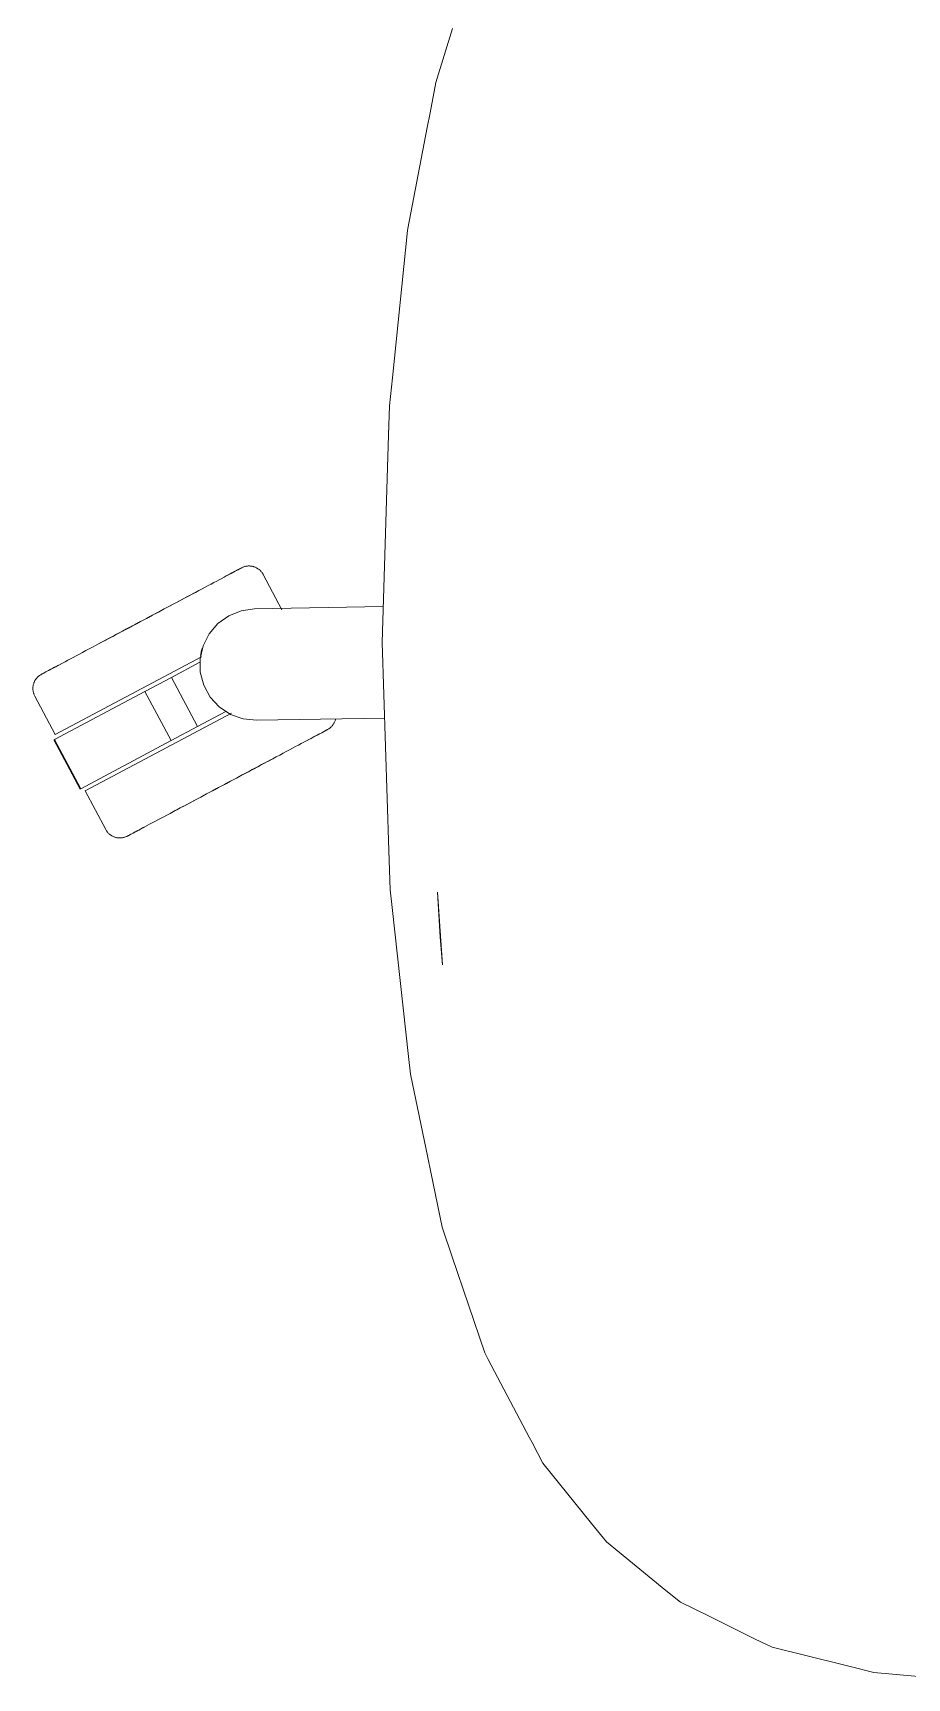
# Model space of a CAD drawing. Header units: millimetres. Extents: x 155927 to 326028, y -36033 to 97293.
# Drawn here: x 201983.7 to 202203.3, y 33269.9 to 33682.9 of the extents above; entities that cross this region are included whole.
import ezdxf

# ---------------------------------------------------------------- set-up
doc = ezdxf.new("R2010")
doc.units = ezdxf.units.MM
doc.header["$MEASUREMENT"] = 0
doc.layers.add('G-IMPT', color=8, linetype='CONTINUOUS', lineweight=9)
doc.layers.add('I-FURN', color=8, linetype='CONTINUOUS', lineweight=9)

msp = doc.modelspace()

# ---------------------------------------------------------------- linework, layer by layer
at = {"layer": 'G-IMPT'}
for p, q in [((202089.17, 33684.04), (202084.98, 33670.44)), ((202084.98, 33670.44), (202083.52, 33662.83)), ((202082.82, 33659.17), (202077.95, 33633.79)), ((202082.82, 33659.17), (202083.52, 33662.83)), ((202077.86, 33633.33), (202074.04, 33596.34)), ((202077.86, 33633.33), (202077.95, 33633.79)), ((202074.04, 33596.34), (202073.31, 33589.27)), ((202073.08, 33582.01), (202073.31, 33589.27)), ((202071.47, 33529.85), (202073.08, 33582.01)), ((202073.17, 33477.66), (202071.47, 33529.85)), ((202073.17, 33477.66), (202073.5, 33467.72)), ((202073.98, 33463.35), (202073.5, 33467.72)), ((202085.38, 33467.19), (202086.62, 33448.91)), ((202085.38, 33467.19), (202086.01, 33455.85)), ((202073.98, 33463.35), (202078.11, 33425.9)), ((202086.62, 33448.91), (202086.01, 33455.85)), ((202078.59, 33421.49), (202078.11, 33425.9)), ((202082.94, 33400.54), (202078.59, 33421.49)), ((202082.94, 33400.54), (202083.71, 33396.86)), ((202083.71, 33396.86), (202086.58, 33383.04)), ((202089.09, 33375.61), (202086.58, 33383.04)), ((202089.09, 33375.61), (202097.24, 33351.52)), ((202098.12, 33349.86), (202097.24, 33351.52)), ((202108.41, 33330.35), (202098.12, 33349.86)), ((202108.41, 33330.35), (202109.14, 33328.97)), ((202111.85, 33323.84), (202109.14, 33328.97)), ((202111.85, 33323.84), (202124.06, 33308.71)), ((202127.82, 33304.05), (202124.06, 33308.71)), ((202142.77, 33291.88), (202127.82, 33304.05)), ((202142.77, 33291.88), (202146.42, 33288.9)), ((202146.42, 33288.9), (202153.58, 33285.37)), ((202165.05, 33279.73), (202153.58, 33285.37)), ((202165.05, 33279.73), (202169.41, 33277.58)), ((202169.41, 33277.58), (202187.36, 33273.18)), ((202187.36, 33273.18), (202189.73, 33272.6)), ((202195.02, 33271.3), (202189.73, 33272.6)), ((202210.9, 33269.86), (202195.02, 33271.3))]:
    msp.add_line(p, q, dxfattribs=at)
at = {"layer": 'I-FURN'}
for p, q in [((202033.94, 33547.43), (202034.34, 33547.64)), ((202034.53, 33547.74), (202034.16, 33547.54)), ((202034.34, 33547.64), (202034.69, 33547.83)), ((202034.87, 33547.92), (202034.53, 33547.74)), ((202034.69, 33547.83), (202035.01, 33548)), ((202035.17, 33548.08), (202034.87, 33547.92)), ((202035.01, 33548), (202035.29, 33548.14)), ((202035.42, 33548.22), (202035.17, 33548.08)), ((202035.29, 33548.14), (202035.53, 33548.27)), ((202035.64, 33548.33), (202035.42, 33548.22)), ((202035.53, 33548.27), (202035.73, 33548.38)), ((202035.82, 33548.43), (202035.64, 33548.33)), ((202035.73, 33548.38), (202035.89, 33548.46)), ((202035.96, 33548.5), (202035.82, 33548.43)), ((202035.89, 33548.46), (202036.02, 33548.53)), ((202036.06, 33548.56), (202035.96, 33548.5)), ((202036.02, 33548.53), (202036.1, 33548.57)), ((202036.12, 33548.59), (202036.06, 33548.56)), ((202036.1, 33548.57), (202036.14, 33548.6)), ((202036.14, 33548.6), (202036.12, 33548.59)), ((202036.14, 33548.6), (202036.29, 33548.67)), ((202036.14, 33548.6), (202036.14, 33548.6)), ((202036.29, 33548.67), (202036.44, 33548.74)), ((202036.44, 33548.74), (202036.58, 33548.8)), ((202036.58, 33548.8), (202036.74, 33548.85)), ((202036.74, 33548.85), (202036.89, 33548.9)), ((202036.89, 33548.9), (202037.04, 33548.95)), ((202037.04, 33548.95), (202037.2, 33548.98)), ((202037.2, 33548.98), (202037.36, 33549.01)), ((202037.36, 33549.01), (202037.52, 33549.04)), ((202037.52, 33549.04), (202037.68, 33549.05)), ((202037.68, 33549.05), (202037.84, 33549.07)), ((202037.84, 33549.07), (202038, 33549.07)), ((202038, 33549.07), (202038.16, 33549.07)), ((202038.16, 33549.07), (202038.32, 33549.06)), ((202038.32, 33549.06), (202038.48, 33549.05)), ((202038.48, 33549.05), (202038.64, 33549.02)), ((202038.64, 33549.02), (202038.8, 33549)), ((202038.8, 33549), (202038.96, 33548.96)), ((202038.96, 33548.96), (202039.12, 33548.92)), ((202039.12, 33548.92), (202039.27, 33548.88)), ((202039.27, 33548.88), (202039.42, 33548.82)), ((202039.42, 33548.82), (202039.57, 33548.77)), ((202039.57, 33548.77), (202039.72, 33548.7)), ((202039.72, 33548.7), (202039.87, 33548.63)), ((202039.87, 33548.63), (202040.01, 33548.55)), ((202040.01, 33548.55), (202040.15, 33548.47)), ((202040.15, 33548.47), (202040.28, 33548.39)), ((202040.28, 33548.39), (202040.42, 33548.29)), ((202040.42, 33548.29), (202040.54, 33548.2)), ((202040.54, 33548.2), (202040.67, 33548.09)), ((202040.67, 33548.09), (202040.79, 33547.99)), ((202040.79, 33547.99), (202040.9, 33547.87)), ((202040.9, 33547.87), (202041.01, 33547.76)), ((202041.01, 33547.76), (202041.12, 33547.63)), ((202041.12, 33547.63), (202041.22, 33547.51)), ((202027.02, 33543.75), (202026.24, 33543.33)), ((202027.79, 33544.15), (202027.02, 33543.75)), ((202028.52, 33544.54), (202027.79, 33544.15)), ((202029.23, 33544.92), (202028.52, 33544.54)), ((202029.91, 33545.28), (202029.23, 33544.92)), ((202030.55, 33545.63), (202029.91, 33545.28)), ((202031.17, 33545.95), (202030.55, 33545.63)), ((202031.75, 33546.26), (202031.17, 33545.95)), ((202031.44, 33546.1), (202032.01, 33546.4)), ((202032.31, 33546.56), (202031.75, 33546.26)), ((202032.01, 33546.4), (202032.55, 33546.69)), ((202032.82, 33546.83), (202032.31, 33546.56)), ((202032.55, 33546.69), (202033.05, 33546.95)), ((202033.3, 33547.09), (202032.82, 33546.83)), ((202033.05, 33546.95), (202033.51, 33547.2)), ((202033.75, 33547.33), (202033.3, 33547.09)), ((202033.51, 33547.2), (202033.94, 33547.43)), ((202034.16, 33547.54), (202033.75, 33547.33)), ((202041.22, 33547.51), (202041.32, 33547.38)), ((202041.32, 33547.38), (202041.41, 33547.25)), ((202041.41, 33547.25), (202041.49, 33547.11)), ((202041.49, 33547.11), (202041.57, 33546.97)), ((202041.57, 33546.97), (202041.6, 33546.93)), ((202046.3, 33538.09), (202041.6, 33546.93)), ((202019.17, 33539.57), (202018.21, 33539.06)), ((202018.66, 33539.3), (202019.61, 33539.81)), ((202020.12, 33540.08), (202019.17, 33539.57)), ((202019.61, 33539.81), (202020.55, 33540.3)), ((202021.05, 33540.57), (202020.12, 33540.08)), ((202020.55, 33540.3), (202021.47, 33540.79)), ((202021.96, 33541.06), (202021.05, 33540.57)), ((202021.47, 33540.79), (202022.37, 33541.28)), ((202022.86, 33541.53), (202021.96, 33541.06)), ((202022.37, 33541.28), (202023.26, 33541.75)), ((202023.73, 33542), (202022.86, 33541.53)), ((202023.26, 33541.75), (202024.13, 33542.21)), ((202024.59, 33542.45), (202023.73, 33542)), ((202024.13, 33542.21), (202024.98, 33542.66)), ((202025.42, 33542.9), (202024.59, 33542.45)), ((202026.24, 33543.33), (202025.42, 33542.9)), ((202011.28, 33535.38), (202010.27, 33534.84)), ((202010.74, 33535.09), (202011.74, 33535.62)), ((202012.28, 33535.91), (202011.28, 33535.38)), ((202011.74, 33535.62), (202012.75, 33536.16)), ((202013.29, 33536.44), (202012.28, 33535.91)), ((202012.75, 33536.16), (202013.75, 33536.69)), ((202014.29, 33536.98), (202013.29, 33536.44)), ((202013.75, 33536.69), (202014.74, 33537.22)), ((202015.28, 33537.5), (202014.29, 33536.98)), ((202014.74, 33537.22), (202015.74, 33537.75)), ((202016.27, 33538.03), (202015.28, 33537.5)), ((202015.74, 33537.75), (202016.72, 33538.27)), ((202017.25, 33538.55), (202016.27, 33538.03)), ((202016.72, 33538.27), (202017.69, 33538.79)), ((202018.21, 33539.06), (202017.25, 33538.55)), ((202017.69, 33538.79), (202018.66, 33539.3)), ((202030.19, 33534.63), (202032.93, 33536.59)), ((202032.93, 33536.59), (202036.07, 33537.84)), ((202036.07, 33537.84), (202039.41, 33538.31)), ((202039.41, 33538.31), (202071.75, 33538.87)), ((202003.36, 33531.17), (202002.41, 33530.66)), ((202002.84, 33530.89), (202003.8, 33531.4)), ((202004.32, 33531.68), (202003.36, 33531.17)), ((202003.8, 33531.4), (202004.77, 33531.92)), ((202005.3, 33532.2), (202004.32, 33531.68)), ((202004.77, 33531.92), (202005.75, 33532.44)), ((202006.28, 33532.72), (202005.3, 33532.2)), ((202005.75, 33532.44), (202006.73, 33532.96)), ((202007.27, 33533.25), (202006.28, 33532.72)), ((202006.73, 33532.96), (202007.73, 33533.49)), ((202008.27, 33533.78), (202007.27, 33533.25)), ((202007.73, 33533.49), (202008.73, 33534.02)), ((202009.27, 33534.31), (202008.27, 33533.78)), ((202008.73, 33534.02), (202009.73, 33534.55)), ((202010.27, 33534.84), (202009.27, 33534.31)), ((202009.73, 33534.55), (202010.74, 33535.09)), ((202026.48, 33529.05), (202028, 33532.06)), ((202028, 33532.06), (202030.19, 33534.63)), ((201996.21, 33527.37), (201995.41, 33526.94)), ((201997.04, 33527.81), (201996.21, 33527.37)), ((201997.89, 33528.26), (201997.04, 33527.81)), ((201998.75, 33528.72), (201997.89, 33528.26)), ((201999.64, 33529.19), (201998.75, 33528.72)), ((202000.55, 33529.67), (201999.64, 33529.19)), ((202000.06, 33529.41), (202000.97, 33529.9)), ((202001.47, 33530.16), (202000.55, 33529.67)), ((202000.97, 33529.9), (202001.9, 33530.39)), ((202002.41, 33530.66), (202001.47, 33530.16)), ((202001.9, 33530.39), (202002.84, 33530.89)), ((202025.73, 33525.76), (202026.48, 33529.05)), ((201987.68, 33522.83), (201987.32, 33522.64)), ((201987.48, 33522.72), (201987.85, 33522.92)), ((201988.07, 33523.04), (201987.68, 33522.83)), ((201987.85, 33522.92), (201988.26, 33523.14)), ((201988.5, 33523.27), (201988.07, 33523.04)), ((201988.26, 33523.14), (201988.71, 33523.38)), ((201988.97, 33523.51), (201988.5, 33523.27)), ((201988.71, 33523.38), (201989.19, 33523.63)), ((201989.47, 33523.78), (201988.97, 33523.51)), ((201989.19, 33523.63), (201989.71, 33523.91)), ((201989.35, 33506.73), (202026.07, 33526.25)), ((201990, 33524.06), (201989.47, 33523.78)), ((201989.71, 33523.91), (201990.26, 33524.2)), ((201990.57, 33524.37), (201990, 33524.06)), ((201990.26, 33524.2), (201990.85, 33524.51)), ((201991.17, 33524.69), (201990.57, 33524.37)), ((201991.81, 33525.02), (201991.17, 33524.69)), ((201992.47, 33525.38), (201991.81, 33525.02)), ((201993.17, 33525.75), (201992.47, 33525.38)), ((201993.89, 33526.13), (201993.17, 33525.75)), ((201994.64, 33526.53), (201993.89, 33526.13)), ((201995.41, 33526.94), (201994.64, 33526.53)), ((202018.52, 33521.11), (202025.66, 33524.9)), ((202025.79, 33522.39), (202025.73, 33525.76)), ((201983.74, 33518.6), (201983.76, 33518.76)), ((201983.76, 33518.76), (201983.78, 33518.92)), ((201983.78, 33518.92), (201983.81, 33519.07)), ((201983.81, 33519.07), (201983.84, 33519.23)), ((201983.84, 33519.23), (201983.88, 33519.39)), ((201983.88, 33519.39), (201983.93, 33519.54)), ((201983.93, 33519.54), (201983.98, 33519.7)), ((201983.98, 33519.7), (201984.04, 33519.85)), ((201984.04, 33519.85), (201984.1, 33519.99)), ((201984.1, 33519.99), (201984.17, 33520.14)), ((201984.17, 33520.14), (201984.25, 33520.28)), ((201984.25, 33520.28), (201984.33, 33520.42)), ((201984.33, 33520.42), (201984.42, 33520.56)), ((201984.42, 33520.56), (201984.51, 33520.69)), ((201984.51, 33520.69), (201984.61, 33520.82)), ((201984.61, 33520.82), (201984.71, 33520.94)), ((201984.71, 33520.94), (201984.82, 33521.06)), ((201984.82, 33521.06), (201984.93, 33521.18)), ((201984.93, 33521.18), (201985.05, 33521.29)), ((201985.05, 33521.29), (201985.17, 33521.39)), ((201985.17, 33521.39), (201985.29, 33521.49)), ((201985.29, 33521.49), (201985.42, 33521.59)), ((201985.42, 33521.59), (201985.56, 33521.68)), ((201985.56, 33521.68), (201985.69, 33521.77)), ((201985.69, 33521.77), (201985.83, 33521.85)), ((201985.83, 33521.85), (201985.87, 33521.87)), ((201985.87, 33521.87), (201985.89, 33521.88)), ((201985.88, 33521.87), (201985.87, 33521.87)), ((201985.92, 33521.89), (201985.88, 33521.87)), ((201985.89, 33521.88), (201985.95, 33521.91)), ((201986, 33521.94), (201985.92, 33521.89)), ((201985.95, 33521.91), (201986.05, 33521.96)), ((201986.12, 33522), (201986, 33521.94)), ((201986.05, 33521.96), (201986.19, 33522.04)), ((201986.28, 33522.09), (201986.12, 33522)), ((201986.19, 33522.04), (201986.37, 33522.13)), ((201986.48, 33522.19), (201986.28, 33522.09)), ((201986.37, 33522.13), (201986.59, 33522.25)), ((201986.73, 33522.32), (201986.48, 33522.19)), ((201986.59, 33522.25), (201986.85, 33522.39)), ((201987, 33522.47), (201986.73, 33522.32)), ((201986.85, 33522.39), (201987.15, 33522.55)), ((201987.32, 33522.64), (201987, 33522.47)), ((201987.15, 33522.55), (201987.48, 33522.72)), ((202011.88, 33517.57), (202018.52, 33521.11)), ((202025.09, 33508.74), (202018.52, 33521.11)), ((202026.66, 33519.13), (202025.79, 33522.39)), ((202028.28, 33516.17), (202026.66, 33519.13)), ((201983.73, 33518.43), (201983.74, 33518.6)), ((201983.73, 33518.27), (201983.73, 33518.43)), ((201983.74, 33518.11), (201983.73, 33518.27)), ((201983.75, 33517.95), (201983.74, 33518.11)), ((201983.77, 33517.79), (201983.75, 33517.95)), ((201983.79, 33517.63), (201983.77, 33517.79)), ((201983.82, 33517.47), (201983.79, 33517.63)), ((201983.86, 33517.32), (201983.82, 33517.47)), ((201983.9, 33517.16), (201983.86, 33517.32)), ((201983.95, 33517.01), (201983.9, 33517.16)), ((201984, 33516.86), (201983.95, 33517.01)), ((201984.06, 33516.71), (201984, 33516.86)), ((201984.13, 33516.56), (201984.06, 33516.71)), ((201984.2, 33516.42), (201984.13, 33516.56)), ((201984.2, 33516.42), (201989.35, 33506.73)), ((201989.17, 33505.5), (202011.88, 33517.57)), ((202018.45, 33505.21), (202011.88, 33517.57)), ((202030.56, 33513.68), (202028.28, 33516.17)), ((201996.87, 33492.6), (202033.61, 33512.14)), ((202032.24, 33512.54), (202025.09, 33508.74)), ((202033.37, 33511.82), (202030.56, 33513.68)), ((202036.54, 33510.67), (202033.37, 33511.82)), ((202039.9, 33510.33), (202036.54, 33510.67)), ((202072.09, 33510.89), (202039.9, 33510.33)), ((202059.73, 33510.46), (202059.68, 33510.31)), ((202059.77, 33510.62), (202059.73, 33510.46)), ((202025.09, 33508.74), (202018.45, 33505.21)), ((202054.14, 33506.07), (202054.64, 33506.34)), ((202054.9, 33506.47), (202054.42, 33506.22)), ((202054.64, 33506.34), (202055.11, 33506.58)), ((202055.35, 33506.71), (202054.9, 33506.47)), ((202055.11, 33506.58), (202055.54, 33506.81)), ((202055.76, 33506.93), (202055.35, 33506.71)), ((202055.54, 33506.81), (202055.93, 33507.02)), ((202056.13, 33507.13), (202055.76, 33506.93)), ((202055.93, 33507.02), (202056.29, 33507.21)), ((202056.46, 33507.3), (202056.13, 33507.13)), ((202056.29, 33507.21), (202056.61, 33507.38)), ((202056.76, 33507.46), (202056.46, 33507.3)), ((202056.61, 33507.38), (202056.89, 33507.53)), ((202057.02, 33507.6), (202056.76, 33507.46)), ((202056.89, 33507.53), (202057.13, 33507.66)), ((202057.24, 33507.72), (202057.02, 33507.6)), ((202057.13, 33507.66), (202057.33, 33507.76)), ((202057.42, 33507.81), (202057.24, 33507.72)), ((202057.33, 33507.76), (202057.49, 33507.85)), ((202057.56, 33507.89), (202057.42, 33507.81)), ((202057.49, 33507.85), (202057.61, 33507.91)), ((202057.66, 33507.94), (202057.56, 33507.89)), ((202057.61, 33507.91), (202057.69, 33507.96)), ((202057.72, 33507.97), (202057.66, 33507.94)), ((202057.69, 33507.96), (202057.73, 33507.98)), ((202057.74, 33507.98), (202057.72, 33507.97)), ((202057.73, 33507.98), (202057.74, 33507.98)), ((202057.78, 33508), (202057.74, 33507.98)), ((202057.92, 33508.08), (202057.78, 33508)), ((202058.06, 33508.17), (202057.92, 33508.08)), ((202058.19, 33508.26), (202058.06, 33508.17)), ((202058.32, 33508.36), (202058.19, 33508.26)), ((202058.44, 33508.46), (202058.32, 33508.36)), ((202058.56, 33508.56), (202058.44, 33508.46)), ((202058.68, 33508.67), (202058.56, 33508.56)), ((202058.79, 33508.79), (202058.68, 33508.67)), ((202058.9, 33508.91), (202058.79, 33508.79)), ((202059, 33509.03), (202058.9, 33508.91)), ((202059.1, 33509.16), (202059, 33509.03)), ((202059.19, 33509.29), (202059.1, 33509.16)), ((202059.28, 33509.43), (202059.19, 33509.29)), ((202059.36, 33509.57), (202059.28, 33509.43)), ((202059.44, 33509.71), (202059.36, 33509.57)), ((202059.51, 33509.86), (202059.44, 33509.71)), ((202059.57, 33510), (202059.51, 33509.86)), ((202059.63, 33510.15), (202059.57, 33510)), ((202059.68, 33510.31), (202059.63, 33510.15)), ((201989, 33505.41), (201995.57, 33493.05)), ((201995.74, 33493.14), (201989.17, 33505.5)), ((202018.45, 33505.21), (201995.74, 33493.14)), ((202046.57, 33502.04), (202047.4, 33502.48)), ((202047.4, 33502.48), (202048.2, 33502.91)), ((202048.2, 33502.91), (202048.97, 33503.32)), ((202048.97, 33503.32), (202049.72, 33503.72)), ((202049.72, 33503.72), (202050.45, 33504.1)), ((202050.45, 33504.1), (202051.14, 33504.47)), ((202051.14, 33504.47), (202051.8, 33504.83)), ((202051.8, 33504.83), (202052.44, 33505.16)), ((202052.44, 33505.16), (202053.04, 33505.48)), ((202053.35, 33505.65), (202052.77, 33505.34)), ((202053.04, 33505.48), (202053.61, 33505.79)), ((202053.9, 33505.94), (202053.35, 33505.65)), ((202053.61, 33505.79), (202054.14, 33506.07)), ((202054.42, 33506.22), (202053.9, 33505.94)), ((202038.31, 33497.65), (202039.29, 33498.17)), ((202039.81, 33498.45), (202038.84, 33497.93)), ((202039.29, 33498.17), (202040.25, 33498.68)), ((202040.77, 33498.96), (202039.81, 33498.45)), ((202040.25, 33498.68), (202041.2, 33499.19)), ((202041.71, 33499.46), (202040.77, 33498.96)), ((202041.2, 33499.19), (202042.14, 33499.69)), ((202042.64, 33499.95), (202041.71, 33499.46)), ((202042.14, 33499.69), (202043.06, 33500.18)), ((202043.56, 33500.44), (202042.64, 33499.95)), ((202043.06, 33500.18), (202043.97, 33500.66)), ((202043.97, 33500.66), (202044.86, 33501.13)), ((202044.86, 33501.13), (202045.73, 33501.59)), ((202045.73, 33501.59), (202046.57, 33502.04)), ((202030.32, 33493.41), (202031.33, 33493.94)), ((202031.87, 33494.23), (202030.86, 33493.69)), ((202031.33, 33493.94), (202032.33, 33494.47)), ((202032.87, 33494.76), (202031.87, 33494.23)), ((202032.33, 33494.47), (202033.34, 33495.01)), ((202033.88, 33495.3), (202032.87, 33494.76)), ((202033.34, 33495.01), (202034.34, 33495.54)), ((202034.88, 33495.83), (202033.88, 33495.3)), ((202034.34, 33495.54), (202035.34, 33496.07)), ((202035.88, 33496.36), (202034.88, 33495.83)), ((202035.34, 33496.07), (202036.34, 33496.6)), ((202036.88, 33496.89), (202035.88, 33496.36)), ((202036.34, 33496.6), (202037.33, 33497.13)), ((202037.86, 33497.41), (202036.88, 33496.89)), ((202037.33, 33497.13), (202038.31, 33497.65)), ((202038.84, 33497.93), (202037.86, 33497.41)), ((201996.87, 33492.6), (202002.02, 33482.92)), ((202024, 33490.04), (202023.06, 33489.55)), ((202023.49, 33489.77), (202024.44, 33490.28)), ((202024.95, 33490.55), (202024, 33490.04)), ((202024.44, 33490.28), (202025.4, 33490.78)), ((202025.92, 33491.06), (202024.95, 33490.55)), ((202025.4, 33490.78), (202026.36, 33491.3)), ((202026.89, 33491.58), (202025.92, 33491.06)), ((202026.36, 33491.3), (202027.34, 33491.82)), ((202027.88, 33492.1), (202026.89, 33491.58)), ((202027.34, 33491.82), (202028.33, 33492.35)), ((202028.87, 33492.63), (202027.88, 33492.1)), ((202028.33, 33492.35), (202029.32, 33492.87)), ((202029.86, 33493.16), (202028.87, 33492.63)), ((202029.32, 33492.87), (202030.32, 33493.41)), ((202030.86, 33493.69), (202029.86, 33493.16)), ((202015.09, 33485.31), (202015.83, 33485.7)), ((202015.83, 33485.7), (202016.59, 33486.1)), ((202016.59, 33486.1), (202017.37, 33486.52)), ((202017.37, 33486.52), (202018.19, 33486.95)), ((202018.19, 33486.95), (202019.02, 33487.4)), ((202019.48, 33487.64), (202018.63, 33487.19)), ((202019.02, 33487.4), (202019.88, 33487.85)), ((202020.35, 33488.1), (202019.48, 33487.64)), ((202019.88, 33487.85), (202020.76, 33488.32)), ((202021.24, 33488.57), (202020.35, 33488.1)), ((202020.76, 33488.32), (202021.65, 33488.79)), ((202022.14, 33489.05), (202021.24, 33488.57)), ((202021.65, 33488.79), (202022.56, 33489.28)), ((202023.06, 33489.55), (202022.14, 33489.05)), ((202022.56, 33489.28), (202023.49, 33489.77)), ((202002.04, 33482.88), (202002.02, 33482.92)), ((202002.12, 33482.74), (202002.04, 33482.88)), ((202002.2, 33482.6), (202002.12, 33482.74)), ((202002.29, 33482.47), (202002.2, 33482.6)), ((202002.39, 33482.34), (202002.29, 33482.47)), ((202002.49, 33482.22), (202002.39, 33482.34)), ((202002.6, 33482.09), (202002.49, 33482.22)), ((202002.71, 33481.98), (202002.6, 33482.09)), ((202002.82, 33481.86), (202002.71, 33481.98)), ((202002.94, 33481.76), (202002.82, 33481.86)), ((202003.07, 33481.65), (202002.94, 33481.76)), ((202003.2, 33481.56), (202003.07, 33481.65)), ((202003.33, 33481.46), (202003.2, 33481.56)), ((202008.08, 33481.58), (202007.88, 33481.47)), ((202007.97, 33481.52), (202008.19, 33481.63)), ((202008.32, 33481.71), (202008.08, 33481.58)), ((202008.19, 33481.63), (202008.44, 33481.77)), ((202008.6, 33481.85), (202008.32, 33481.71)), ((202008.44, 33481.77), (202008.74, 33481.93)), ((202008.92, 33482.02), (202008.6, 33481.85)), ((202008.74, 33481.93), (202009.08, 33482.11)), ((202009.27, 33482.21), (202008.92, 33482.02)), ((202009.08, 33482.11), (202009.45, 33482.31)), ((202009.67, 33482.42), (202009.27, 33482.21)), ((202009.45, 33482.31), (202009.86, 33482.52)), ((202010.1, 33482.65), (202009.67, 33482.42)), ((202009.86, 33482.52), (202010.31, 33482.76)), ((202010.56, 33482.9), (202010.1, 33482.65)), ((202010.31, 33482.76), (202010.79, 33483.02)), ((202011.06, 33483.16), (202010.56, 33482.9)), ((202010.79, 33483.02), (202011.31, 33483.29)), ((202011.6, 33483.45), (202011.06, 33483.16)), ((202011.31, 33483.29), (202011.86, 33483.59)), ((202012.17, 33483.75), (202011.6, 33483.45)), ((202011.86, 33483.59), (202012.44, 33483.9)), ((202012.44, 33483.9), (202013.06, 33484.22)), ((202013.06, 33484.22), (202013.7, 33484.57)), ((202013.7, 33484.57), (202014.38, 33484.93)), ((202014.38, 33484.93), (202015.09, 33485.31)), ((202003.46, 33481.38), (202003.33, 33481.46)), ((202003.6, 33481.3), (202003.46, 33481.38)), ((202003.74, 33481.22), (202003.6, 33481.3)), ((202003.89, 33481.15), (202003.74, 33481.22)), ((202004.04, 33481.08), (202003.89, 33481.15)), ((202004.19, 33481.03), (202004.04, 33481.08)), ((202004.34, 33480.97), (202004.19, 33481.03)), ((202004.49, 33480.93), (202004.34, 33480.97)), ((202004.65, 33480.89), (202004.49, 33480.93)), ((202004.81, 33480.85), (202004.65, 33480.89)), ((202004.97, 33480.83), (202004.81, 33480.85)), ((202005.13, 33480.8), (202004.97, 33480.83)), ((202005.29, 33480.79), (202005.13, 33480.8)), ((202005.45, 33480.78), (202005.29, 33480.79)), ((202005.61, 33480.78), (202005.45, 33480.78)), ((202005.77, 33480.78), (202005.61, 33480.78)), ((202005.93, 33480.8), (202005.77, 33480.78)), ((202006.09, 33480.81), (202005.93, 33480.8)), ((202006.25, 33480.84), (202006.09, 33480.81)), ((202006.41, 33480.87), (202006.25, 33480.84)), ((202006.57, 33480.9), (202006.41, 33480.87)), ((202006.72, 33480.95), (202006.57, 33480.9)), ((202006.87, 33481), (202006.72, 33480.95)), ((202007.03, 33481.05), (202006.87, 33481)), ((202007.18, 33481.11), (202007.03, 33481.05)), ((202007.32, 33481.18), (202007.18, 33481.11)), ((202007.47, 33481.25), (202007.32, 33481.18)), ((202007.51, 33481.28), (202007.47, 33481.25)), ((202007.47, 33481.25), (202007.49, 33481.26)), ((202007.47, 33481.25), (202007.47, 33481.25)), ((202007.49, 33481.26), (202007.55, 33481.29)), ((202007.6, 33481.32), (202007.51, 33481.28)), ((202007.55, 33481.29), (202007.65, 33481.35)), ((202007.72, 33481.39), (202007.6, 33481.32)), ((202007.65, 33481.35), (202007.79, 33481.42)), ((202007.88, 33481.47), (202007.72, 33481.39)), ((202007.79, 33481.42), (202007.97, 33481.52))]:
    msp.add_line(p, q, dxfattribs=at)
msp.add_arc((202039.46, 33524.31), 13.81, 162.664, 167.6527, dxfattribs=at)
msp.add_open_spline([(202025.85, 33526.68), (202025.93, 33527.11), (202026.03, 33527.53), (202026.15, 33527.95)], degree=3, dxfattribs=at)

doc.saveas('drawing.dxf')
